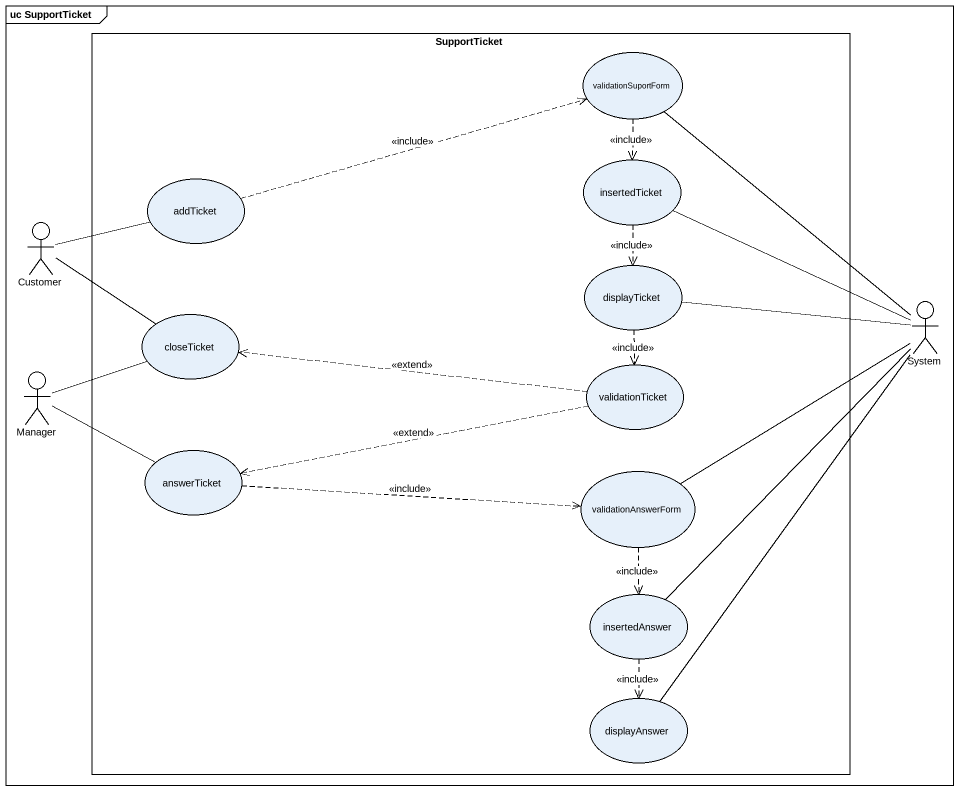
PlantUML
@startuml
mainframe uc SupportTicket
rectangle SupportTicket {
  usecase validationSuportForm
  usecase addTicket
  usecase insertedTicket
  usecase displayTicket
  usecase closeTicket
  usecase validationTicket
  usecase answerTicket
  usecase validationAnswerForm
  usecase insertedAnswer
  usecase displayAnswer
}
actor Customer
actor System
actor Manager
validationSuportForm ..> insertedTicket : <<include>>
validationSuportForm -- System
addTicket .right.> validationSuportForm : <<include>>
insertedTicket ..> displayTicket : <<include>>
Customer -right- addTicket
Customer -right- closeTicket
displayTicket ..> validationTicket : <<include>>
System -left- insertedTicket
System -left- displayTicket
System -- insertedAnswer
validationTicket .left.> closeTicket : <<extend>>
validationTicket .left.> answerTicket : <<extend>>
Manager -right- closeTicket
Manager -right- answerTicket
answerTicket .right.> validationAnswerForm : <<include>>
validationAnswerForm -right- System
validationAnswerForm ..> insertedAnswer : <<include>>
insertedAnswer ..> displayAnswer : <<include>>
displayAnswer -up- System
@enduml
